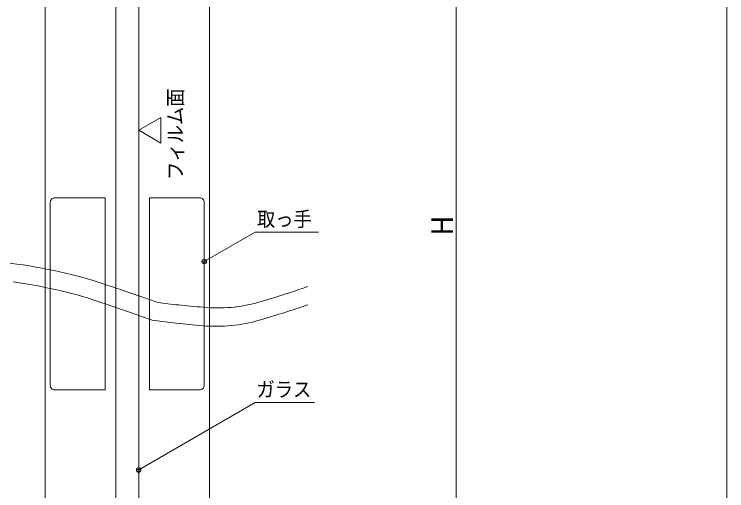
# Model space of a CAD drawing. Units: millimetres, scale not verified. Extents: x -6062 to 6062, y -3045 to 3045.
# Drawn here: x 653 to 2212, y -1085 to -43 of the extents above; entities that cross this region are included whole.
import ezdxf
from ezdxf.enums import TextEntityAlignment as Align

# ---------------------------------------------------------------- set-up
doc = ezdxf.new("R2010")
doc.units = ezdxf.units.MM
doc.header["$LTSCALE"] = 20
for name, color, linetype, lineweight in [('0-0_2寸法-3', 7, 'Continuous', 9), ('0-1_3一般', 7, 'Continuous', 9), ('0-2_1図面枠', 7, 'Continuous', 9), ('0-3_2寸法-1', 7, 'Continuous', 9)]:
    doc.layers.add(name, color=color, linetype=linetype, lineweight=lineweight)
doc.styles.add('ＭＳ ゴシック', font='')
doc.styles.add('ＭＳ Ｐゴシック', font='')
doc.styles.get('ＭＳ ゴシック').set_extended_font_data('MS Gothic')
doc.styles.get('ＭＳ Ｐゴシック').set_extended_font_data('MS PGothic')

# ---------------------------------------------------------------- blocks, each defined once
blk = doc.blocks.new('グループ-42')
at = {"layer": '0-1_3一般'}
for p, q in [((52793.7, -8884.3), (50593.7, -8884.3)), ((52793.7, -17284.3), (52793.7, -8884.3)), ((54733.7, -8884.3), (54733.7, -17284.3)), ((56933.7, -8884.3), (54733.7, -8884.3)), ((50393.7, -9084.3), (50393.7, -17084.3)), ((57133.7, -17084.3), (57133.7, -9084.3)), ((50593.7, -17284.3), (52793.7, -17284.3)), ((54733.7, -17284.3), (56933.7, -17284.3))]:
    blk.add_line(p, q, dxfattribs=at)
for centre, start, end in [((50593.7, -9084.3), 135, 180), ((50593.7, -9084.3), 90, 135), ((56933.7, -9084.3), 45, 90), ((56933.7, -9084.3), 0, 45), ((50593.7, -17084.3), 180, 225), ((56933.7, -17084.3), 315, 0), ((50593.7, -17084.3), 225, 270), ((56933.7, -17084.3), 270, 315)]:
    blk.add_arc(centre, 200, start, end, dxfattribs=at)
blk = doc.blocks.new('グループ-44')
at = {"layer": '0-1_3一般'}
for p, q in [((50163.7, -37400), (50163.7, 10804.9)), ((57363.7, 10804.9), (57363.7, -37400))]:
    blk.add_line(p, q, dxfattribs=at)
blk.add_lwpolyline([(54263.7, -32200), (54263.7, 5604.9), (53263.7, 5604.9), (53263.7, -32200)], close=True, dxfattribs=at)
blk = doc.blocks.new('グループ-66')
at = {"layer": '0-1_3一般'}
for points in [[(48641.3, -11745.7), (48924.8, -11781.1), (49208, -11822.3), (49488.5, -11867.4), (49763.8, -11914.4), (50033.9, -11963.3), (50298.9, -12014.2), (50558.7, -12066.9), (50813.3, -12121.7), (51062.7, -12178.4), (51306.9, -12237), (51546, -12297.5), (51779.8, -12360), (52008.5, -12424.4), (52232, -12490.8), (52450.4, -12559.1), (52663.5, -12629.3), (52871.6, -12699.7), (53074.6, -12768.5), (53272.6, -12835.7), (53465.6, -12901.3), (53653.6, -12965.2), (53836.6, -13027.6), (54014.5, -13088.3), (54187.4, -13147.5), (54355.4, -13205), (54518.3, -13260.9), (54676.1, -13315.2), (54829, -13367.9), (54976.8, -13419), (55119.7, -13468.5), (55119.7, -13468.5)], [(48766.3, -12563), (49044.9, -12603.5), (49320.9, -12647.8), (49591.8, -12694.1), (49857.5, -12742.4), (50118.2, -12792.6), (50373.8, -12844.8), (50624.2, -12898.9), (50869.6, -12955), (51109.9, -13013), (51345.1, -13073), (51575.2, -13135), (51800.2, -13198.9), (52020.1, -13264.7), (52234.9, -13332.5), (52444.6, -13402.3), (52649.3, -13472.3), (52849, -13540.6), (53043.8, -13607.4), (53233.7, -13672.5), (53418.6, -13736.1), (53598.7, -13798), (53773.7, -13858.4), (53943.9, -13917.2), (54109.1, -13974.3), (54269.3, -14029.9), (54424.6, -14083.8), (54575, -14136.2), (54720.5, -14187), (54861, -14236.2), (54861, -14236.2)], [(60446.1, -13171.3), (60572.4, -13131), (60695.7, -13091.3), (60816, -13052.3), (60933.2, -13013.9), (61047.5, -12976.1), (61158.7, -12939), (61267, -12902.5), (61372.2, -12866.6), (61474.4, -12831.3), (61573.5, -12796.7), (61669.7, -12762.6)], [(55119.7, -13468.5), (55220.8, -13481.9), (55325, -13495.1), (55432.2, -13508.3), (55542.6, -13521.4), (55656, -13534.4), (55772.6, -13547.4), (55892.2, -13560.2), (56014.9, -13572.9), (56140.7, -13585.6), (56269.5, -13598.2), (56401.5, -13610.6), (56536.5, -13623), (56674.7, -13635.3), (56815.9, -13647.5), (56960.2, -13659.7), (57107.5, -13671.7), (57257.8, -13683.5), (57408.5, -13692.6), (57558.8, -13698.3), (57708.7, -13700.7), (57858.3, -13699.8), (58007.5, -13695.4), (58156.4, -13687.7), (58304.9, -13676.7), (58453, -13662.3), (58600.8, -13644.5), (58748.2, -13623.3), (58895.2, -13598.8), (59041.9, -13571), (59188.2, -13539.7), (59334.2, -13505.1), (59479.7, -13467.1), (59625, -13425.8), (59769.2, -13382), (59910.6, -13338.6), (60049, -13295.8), (60184.4, -13253.7), (60316.7, -13212.2), (60446.1, -13171.3)], [(60396.3, -13980.4), (60527.7, -13939.5), (60656.1, -13899.1), (60781.3, -13859.3), (60903.3, -13820.2), (61022.2, -13781.6), (61138, -13743.6), (61250.6, -13706.2), (61360.1, -13669.5), (61466.5, -13633.3), (61569.7, -13597.6), (61669.7, -13562.6)], [(54861, -14236.2), (54965.9, -14250.8), (55074, -14265.5), (55185.3, -14280.1), (55299.8, -14294.7), (55417.5, -14309.2), (55538.5, -14323.8), (55662.6, -14338.2), (55790, -14352.7), (55920.5, -14367.2), (56054.3, -14381.6), (56191.3, -14396), (56331.5, -14410.3), (56474.9, -14424.6), (56621.5, -14438.9), (56771.3, -14453.2), (56924.4, -14467.4), (57080.4, -14481.5), (57236.9, -14492.7), (57393, -14500.5), (57548.8, -14504.7), (57704.2, -14505.4), (57859.3, -14502.5), (58014, -14496.1), (58168.4, -14486.2), (58322.4, -14472.8), (58476, -14455.8), (58629.3, -14435.3), (58782.2, -14411.3), (58934.8, -14383.8), (59087, -14352.7), (59238.9, -14318.1), (59390.4, -14280), (59541.5, -14238.3), (59691.7, -14194), (59838.9, -14150.1), (59983, -14106.8), (60123.9, -14064.1), (60261.6, -14021.9), (60396.3, -13980.4)]]:
    blk.add_lwpolyline(points, dxfattribs=at)
for name in ['グループ-44', 'グループ-42']:
    blk.add_blockref(name, (0, 0), dxfattribs=at)
blk = doc.blocks.new('グループ-67')
at = {"layer": '0-1_3一般'}
blk.add_blockref('グループ-66', (0, 0), dxfattribs=at)
blk = doc.blocks.new('グループ-82')
at = {"layer": '0-2_1図面枠'}
blk.add_lwpolyline([(-80000, 55400), (80000, 55400), (80000, -55400), (-80000, -55400)], close=True, dxfattribs=at)
blk = doc.blocks.new('図面枠')
at = {"layer": '0-2_1図面枠'}
blk.add_blockref('グループ-82', (0, 0), dxfattribs=at)

msp = doc.modelspace()

# ---------------------------------------------------------------- linework, layer by layer
at = {"layer": '0-0_2寸法-3'}
for p, q in [((1074.08, -582.67), (1064.29, -582.67)), ((1073.18, -586.67), (1065.19, -586.67)), ((1069.36, -578.67), (1069.01, -578.67)), ((1069.36, -578.67), (1069.01, -578.67)), ((930.58, -1038.24), (920.79, -1038.24)), ((929.68, -1042.24), (921.69, -1042.24)), ((925.86, -1034.24), (925.51, -1034.24)), ((925.86, -1034.24), (925.51, -1034.24))]:
    msp.add_line(p, q, dxfattribs=at)
msp.add_lwpolyline([(974.28, -268.72), (974.28, -324.84), (925.68, -296.78)], close=True, dxfattribs=at)
for points in [[(1069.18, -583.66), (1180.68, -519.29), (1319.2, -519.29)], [(925.68, -1039.23), (1180.68, -892.01), (1310.71, -892.01)]]:
    msp.add_lwpolyline(points, dxfattribs=at)
for centre in [(1069.18, -583.66), (1069.18, -583.66), (925.68, -1039.23), (925.68, -1039.23)]:
    msp.add_circle(centre, 5.01, dxfattribs=at)
at = {"layer": '0-3_2寸法-1'}
msp.add_line((1620.68, 977.53), (1620.68, -1987.29), dxfattribs=at)

# ---------------------------------------------------------------- block references
at = {"layer": '0-1_3一般', "xscale": 0.05, "yscale": 0.05}
msp.add_blockref('グループ-67', (-1787.5, 0), dxfattribs=at)
at = {"layer": '0-2_1図面枠', "xscale": 0.05, "yscale": 0.05}
msp.add_blockref('図面枠', (-1787.5, 0), dxfattribs=at)

# ---------------------------------------------------------------- texts
at = {"layer": '0-0_2寸法-3', "style": 'ＭＳ ゴシック', "width": 0.9}
msp.add_text('フィルム面', height=32.55, rotation=90, dxfattribs=at).set_placement((1031.88, -405.14), align=Align.BOTTOM_LEFT)
for s, p in [('取っ手', (1184.54, -516.89)), ('ガラス', (1183.53, -889.24))]:
    msp.add_text(s, height=32.55, dxfattribs=at).set_placement(p, align=Align.BOTTOM_LEFT)
at = {"layer": '0-3_2寸法-1', "style": 'ＭＳ Ｐゴシック', "width": 0.9}
msp.add_text('H', height=47.17, rotation=90, dxfattribs=at).set_placement((1627.75, -525.12), align=Align.BOTTOM_LEFT)

doc.saveas('drawing.dxf')
